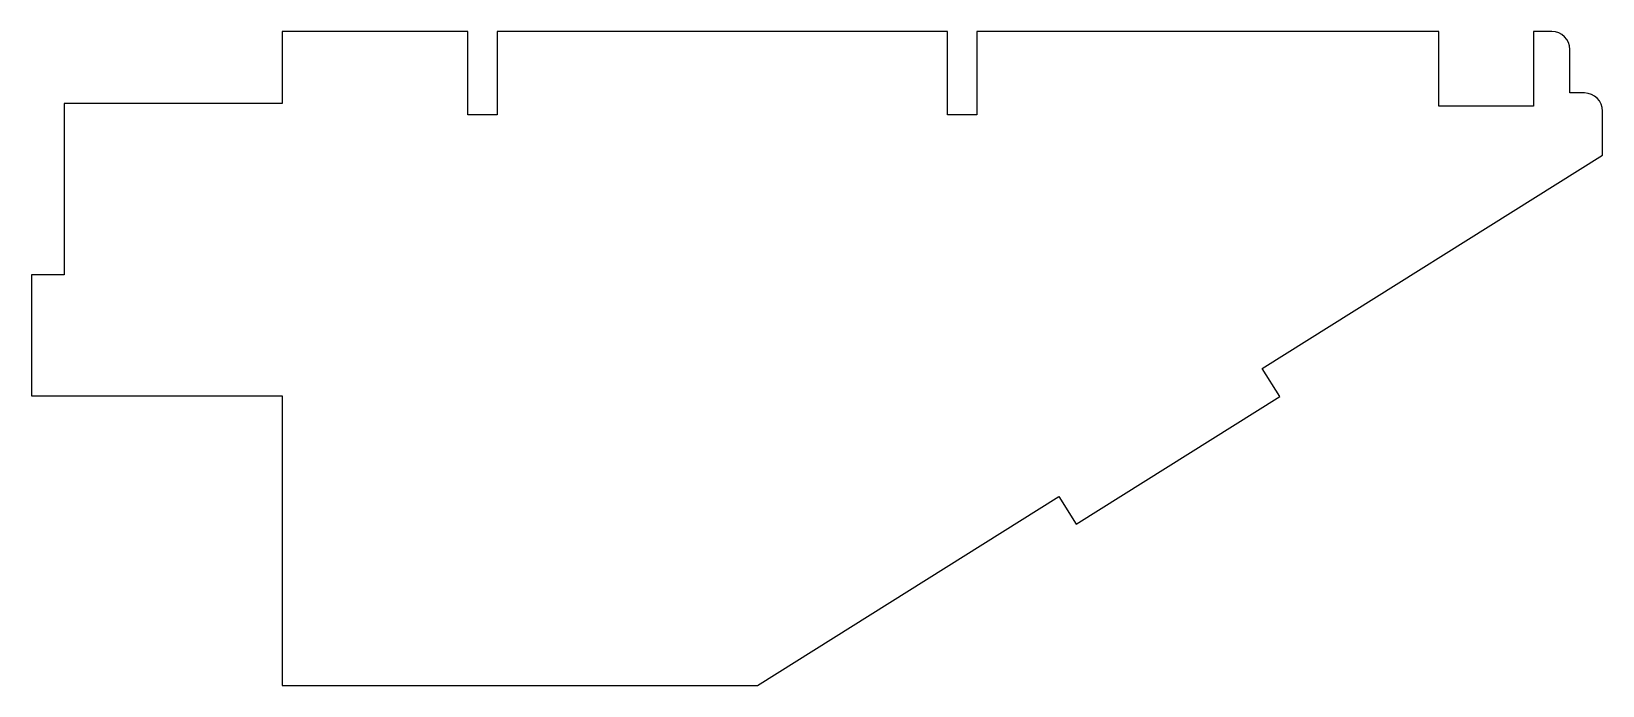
# Model space of a CAD drawing. Header units: millimetres. Extents: x -16.8 to 16.8, y -7 to 7.
import ezdxf

# ---------------------------------------------------------------- set-up
doc = ezdxf.new("R2010")
doc.units = ezdxf.units.MM
doc.layers.get('0').update_dxf_attribs({"linetype": 'CONTINUOUS'})

msp = doc.modelspace()

# ---------------------------------------------------------------- linework, layer by layer
for p, q in [((-7.46, 6.988), (-11.425, 6.988)), ((-11.425, 6.988), (-11.425, 5.447)), ((-7.46, 5.204), (-7.46, 6.988)), ((2.79, 6.988), (-6.835, 6.988)), ((-6.835, 6.988), (-6.835, 5.204)), ((2.79, 5.204), (2.79, 6.988)), ((13.285, 6.988), (3.415, 6.988)), ((3.415, 6.988), (3.415, 5.204)), ((13.285, 5.388), (13.285, 6.988)), ((15.698, 6.988), (15.31, 6.988)), ((15.31, 6.988), (15.31, 5.388)), ((16.085, 5.674), (16.085, 6.601)), ((-11.425, 5.447), (-16.085, 5.447)), ((-16.085, 5.447), (-16.085, 1.79)), ((15.31, 5.388), (13.285, 5.388)), ((16.398, 5.674), (16.085, 5.674)), ((-6.835, 5.204), (-7.46, 5.204)), ((3.415, 5.204), (2.79, 5.204)), ((16.785, 4.347), (16.785, 5.286)), ((9.515, -0.216), (16.785, 4.347)), ((-16.085, 1.79), (-16.785, 1.79)), ((-16.785, 1.79), (-16.785, -0.799)), ((9.887, -0.809), (9.515, -0.216)), ((-16.785, -0.799), (-11.425, -0.799)), ((-11.425, -0.799), (-11.425, -6.988)), ((5.538, -3.54), (9.887, -0.809)), ((-1.272, -6.988), (5.166, -2.947)), ((5.166, -2.947), (5.538, -3.54)), ((-11.425, -6.988), (-1.272, -6.988))]:
    msp.add_line(p, q)
for centre in [(15.698, 6.601), (16.398, 5.286)]:
    msp.add_arc(centre, 0.387, 0, 90)

doc.saveas('drawing.dxf')
